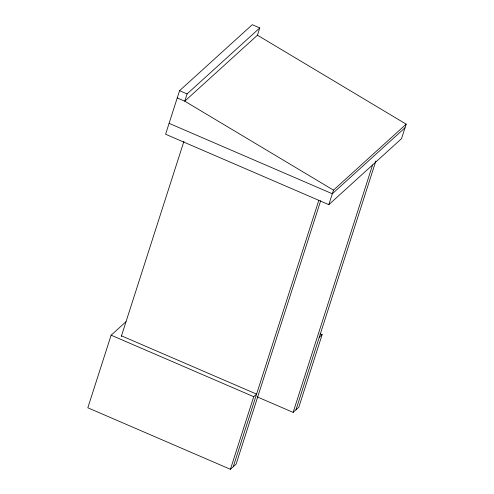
<?xml version="1.0" encoding="UTF-8"?>
<svg xmlns="http://www.w3.org/2000/svg" width="494" height="494" viewBox="0 0 494 494"><rect width="100%" height="100%" fill="white"/><g stroke="black" fill="none" stroke-linecap="round" stroke-linejoin="round"><path stroke-width="0.74" d="M257.442 35.198L259.77 27.936L252.267 24.7L179.575 90.68L165.589 134.238L328.825 204.658L401.517 138.678L406.179 124.155L257.442 35.198L184.75 101.177L177.247 97.936M259.77 27.936L187.084 93.916L184.75 101.177L333.487 190.134L406.179 124.155M125.958 321.73L111.131 335.185L87.821 407.785L230.42 469.3L236.12 464.125L320.705 200.681M121.271 336.519L183.941 141.321M230.42 469.3L253.731 396.701L256.577 394.113L121.487 335.834M233.267 466.713L318.797 200.336M328.825 204.658L333.487 190.134M257.059 396.818L293.133 412.379L372.532 165.076M295.98 409.792L375.854 161.019M320.026 333.691L322.144 334.605L298.833 407.204L293.133 412.379M405.012 127.785L332.32 193.765L169.09 123.346M319.291 337.192L322.144 334.605M179.575 90.68L187.084 93.916M111.131 335.185L253.731 396.701"/></g></svg>
